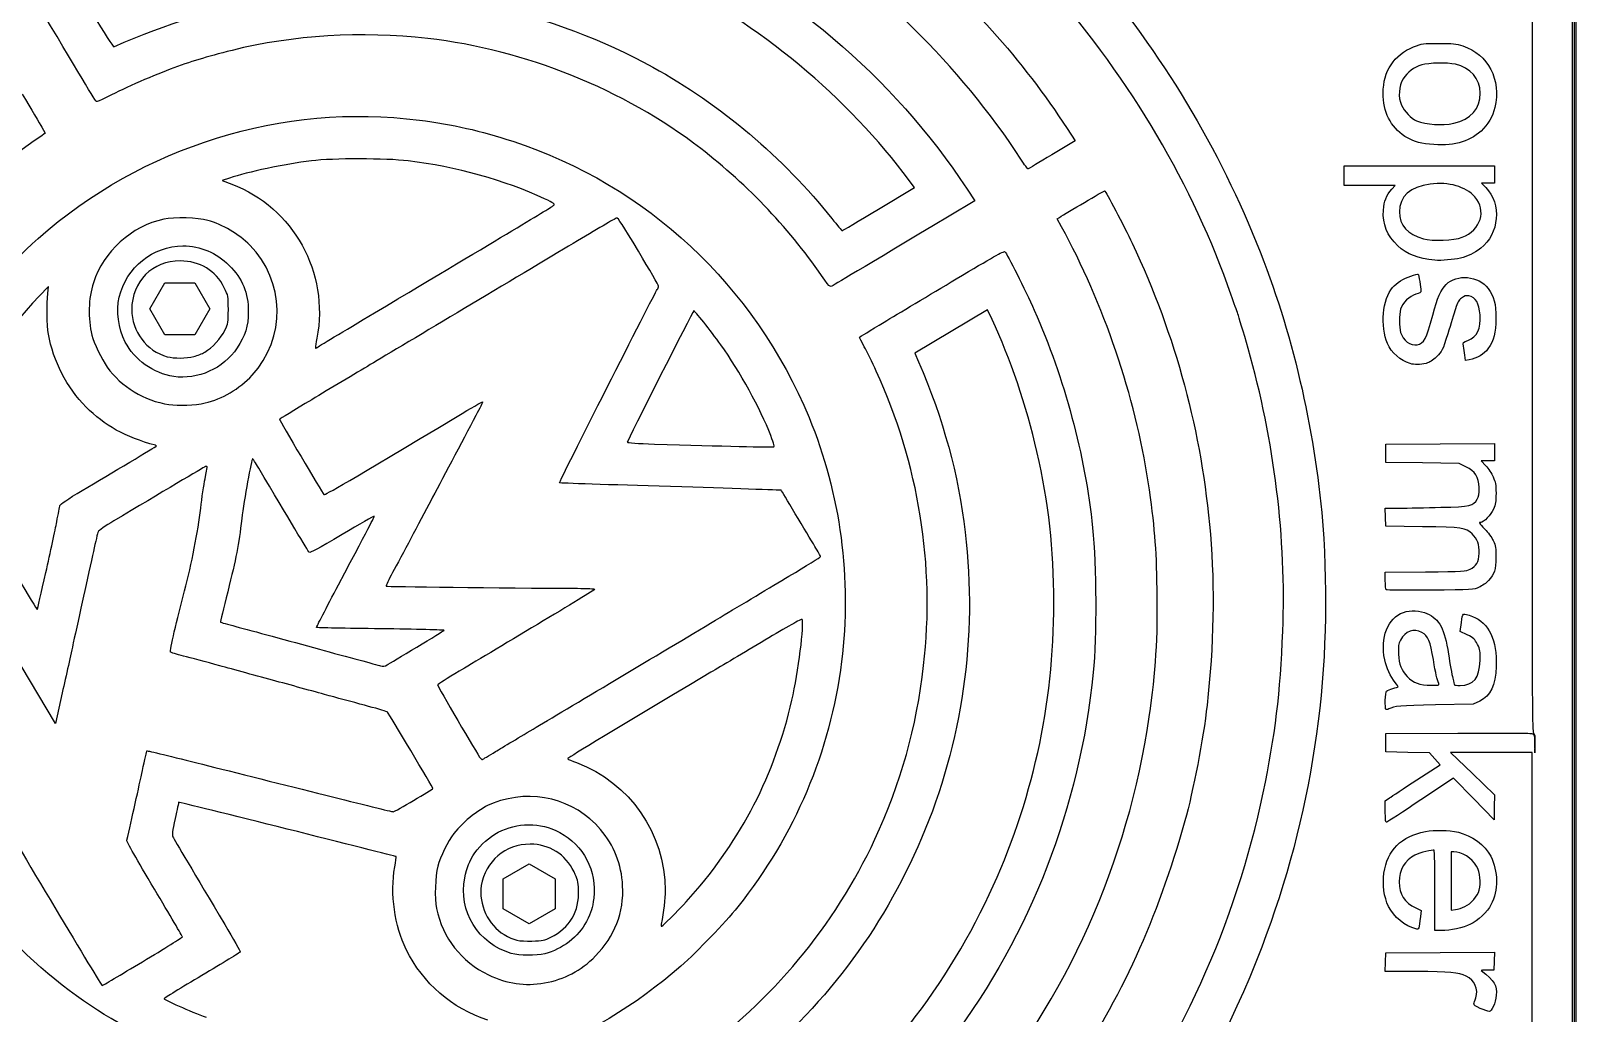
# Model space of a CAD drawing. Extents: x 32 to 98, y 157.5 to 226.5.
# Drawn here: x 56.08 to 98.01, y 182.35 to 209 of the extents above; entities that cross this region are included whole.
import ezdxf

# ---------------------------------------------------------------- set-up
doc = ezdxf.new("R2010")
doc.units = 0
doc.layers.add('Layer_1', color=7, linetype='CONTINUOUS')

msp = doc.modelspace()

# ---------------------------------------------------------------- linework, layer by layer
at = {"layer": 'Layer_1', "color": 7}
for p, q in [((97.90625, 225.037109), (97.90625, 158.98242)), ((98.011719, 158.98242), (98.011719, 225.037109))]:
    msp.add_line(p, q, dxfattribs=at)
at = {"layer": 'Layer_1', "color": 3}
for p, q in [((96.827452, 201.179093), (96.834452, 212.383973)), ((56.376224, 206.388552), (56.470324, 206.223972)), ((84.198275, 206.355212), (84.417474, 206.019042)), ((94.690833, 206.494093), (94.690896, 206.494182)), ((56.470324, 206.223972), (56.345874, 206.139572)), ((84.417474, 206.019042), (83.788395, 205.641412)), ((94.035565, 205.926242), (94.035594, 205.926242)), ((82.944864, 205.520022), (82.944814, 205.520032)), ((80.058995, 204.754102), (79.753066, 205.155462)), ((91.720776, 205.073322), (91.720784, 205.337042)), ((91.720784, 204.809592), (91.720776, 205.073322)), ((91.720784, 205.337042), (93.757266, 205.337042)), ((93.757266, 205.337042), (95.793756, 205.337062)), ((95.793756, 205.337062), (95.793756, 205.102622)), ((95.793756, 205.102622), (95.793756, 204.868202)), ((61.470963, 205.006942), (61.270314, 204.938842)), ((61.270314, 204.938842), (61.529563, 204.842242)), ((79.078825, 204.166492), (80.058995, 204.754102)), ((81.483435, 204.710282), (81.694025, 204.391152)), ((92.412415, 204.809592), (91.720784, 204.809592)), ((93.104044, 204.809592), (92.412415, 204.809592)), ((93.013244, 204.706222), (93.104044, 204.809592)), ((95.617945, 204.868192), (95.442135, 204.868192)), ((95.442135, 204.868192), (95.562335, 204.748022)), ((95.793756, 204.868202), (95.617945, 204.868192)), ((81.694025, 204.391152), (81.000814, 203.976092)), ((79.078804, 204.166442), (79.078825, 204.166492)), ((83.928423, 203.900399), (83.993323, 203.941999)), ((84.045936, 203.687969), (83.928423, 203.900399)), ((94.921644, 203.400462), (94.921644, 203.400502)), ((94.182155, 202.779362), (94.182115, 202.779272)), ((59.310064, 201.460522), (59.717334, 202.165942)), ((59.717334, 202.165942), (60.531883, 202.165942)), ((60.531883, 202.165942), (60.939153, 201.460522)), ((77.623273, 202.236162), (77.623284, 202.236122)), ((56.558624, 202.069691), (56.305094, 201.805971)), ((56.536524, 201.879221), (56.558624, 202.069691)), ((59.717334, 200.755102), (59.310064, 201.460522)), ((60.939153, 201.460522), (60.531883, 200.755102)), ((65.407932, 201.352292), (65.407603, 201.352542)), ((82.036444, 201.436558), (81.050564, 200.847178)), ((82.163684, 201.166728), (82.036444, 201.436558)), ((60.531883, 200.755102), (59.717334, 200.755102)), ((81.050564, 200.847178), (80.064684, 200.257798)), ((60.500754, 200.166012), (60.500694, 200.166642)), ((80.064684, 200.257798), (80.167043, 200.020589)), ((95.006644, 200.056952), (94.988254, 200.198963)), ((95.114285, 200.077052), (95.006644, 200.056952)), ((59.955983, 199.623801), (59.955983, 199.623801)), ((93.507863, 199.972574), (93.508166, 199.972713)), ((60.807224, 198.905372), (60.807195, 198.905401)), ((76.157135, 198.021249), (76.157055, 198.021251)), ((92.849892, 197.791511), (94.322314, 197.798511)), ((92.849892, 197.542433), (92.849892, 197.791511)), ((92.849892, 197.293362), (92.849892, 197.542433)), ((94.322314, 197.798511), (95.794734, 197.805511)), ((95.794734, 197.805511), (95.794734, 197.57081)), ((95.794734, 197.57081), (95.794734, 197.336122)), ((93.846154, 197.278752), (92.849892, 197.293362)), ((94.842424, 197.264152), (93.846154, 197.278752)), ((95.018243, 197.176252), (94.842424, 197.264152)), ((95.615174, 197.33609), (95.435604, 197.336061)), ((95.435604, 197.336061), (95.559162, 197.20197)), ((95.794734, 197.336122), (95.615174, 197.33609)), ((92.832853, 196.04802), (93.222293, 196.05102)), ((92.840853, 195.80626), (92.832853, 196.04802)), ((92.848853, 195.56452), (92.840853, 195.80626)), ((93.845112, 195.54882), (92.848853, 195.56452)), ((56.484264, 194.30484), (56.484414, 194.30495)), ((92.834243, 194.31376), (93.925744, 194.32386)), ((92.834243, 194.08693), (92.834243, 194.31376)), ((92.856183, 193.83766), (92.855253, 193.83906)), ((94.868277, 192.70665), (94.900077, 192.94882)), ((95.060017, 192.61185), (94.868277, 192.70665)), ((66.550365, 192.28191), (66.550365, 192.28179)), ((56.744323, 190.2129), (55.811143, 191.77526)), ((94.284665, 191.29368), (94.284744, 191.29366)), ((56.930533, 191.04269), (56.744323, 190.2129)), ((95.398327, 190.81746), (95.222527, 190.72956)), ((92.852857, 190.58889), (92.852713, 190.58898)), ((95.222527, 190.72956), (94.196957, 190.71176)), ((92.849572, 189.93838), (94.798151, 189.94638)), ((92.849572, 189.6893), (92.849572, 189.93838)), ((92.849572, 189.44023), (92.849572, 189.6893)), ((96.884562, 189.66656), (96.890562, 189.41072)), ((96.890562, 189.41072), (96.900752, 189.65924)), ((68.689424, 189.44629), (68.689413, 189.4463)), ((93.441683, 189.42563), (92.849572, 189.44023)), ((94.033791, 189.41103), (93.441683, 189.42563)), ((94.177603, 189.2496), (94.033791, 189.41103)), ((94.321412, 189.08818), (94.177603, 189.2496)), ((95.713045, 189.42558), (94.606904, 189.42558)), ((94.606904, 189.42558), (95.200264, 188.85148)), ((96.819193, 189.42558), (95.713045, 189.42558)), ((96.819193, 175.69336), (96.819193, 189.42558)), ((93.690322, 188.67819), (94.321412, 189.08818)), ((94.686372, 188.72654), (93.800372, 188.13591)), ((95.238901, 188.16042), (94.686372, 188.72654)), ((95.200264, 188.85148), (95.793623, 188.27738)), ((95.793623, 188.27738), (95.792523, 187.93585)), ((92.834922, 188.10675), (92.947074, 188.18745)), ((92.834922, 187.81076), (92.834922, 188.10675)), ((95.791423, 187.59431), (95.238901, 188.16042)), ((95.792523, 187.93585), (95.791423, 187.59431)), ((94.689658, 186.72975), (94.621658, 186.72975)), ((94.621658, 186.72975), (94.621658, 185.93483)), ((68.894645, 185.9967), (69.600064, 186.40398)), ((69.600064, 186.40398), (70.305485, 185.9967)), ((68.894645, 185.18215), (68.894645, 185.9967)), ((70.305485, 185.9967), (70.305485, 185.18215)), ((94.621658, 185.93483), (94.621658, 185.13991)), ((73.990263, 185.51381), (73.990274, 185.51376)), ((94.18175, 184.59067), (94.182115, 185.67311)), ((69.600064, 184.77487), (68.894645, 185.18215)), ((70.305485, 185.18215), (69.600064, 184.77487)), ((93.659274, 185.20388), (93.806443, 185.13498)), ((93.806443, 185.13498), (93.787633, 184.97271)), ((94.621658, 185.13991), (94.740469, 185.15891)), ((94.990138, 185.23941), (94.990105, 185.23941)), ((94.358801, 184.59067), (94.18175, 184.59067)), ((70.190693, 184.40892), (70.190714, 184.4089)), ((59.108063, 183.74499), (59.108525, 183.74499)), ((69.114294, 183.97165), (69.114294, 183.97162)), ((92.831915, 183.47718), (92.839915, 183.73358)), ((92.839915, 183.73358), (92.847915, 183.98998)), ((92.847915, 183.98998), (94.321536, 183.99698)), ((94.321536, 183.99698), (95.795146, 184.00398)), ((95.787146, 183.76196), (95.779146, 183.51993)), ((95.795146, 184.00398), (95.787146, 183.76196)), ((93.675494, 183.47692), (92.831915, 183.47718)), ((95.779146, 183.51993), (95.597375, 183.51993)), ((70.018285, 183.16959), (70.018304, 183.1696)), ((95.412876, 182.4782), (95.412795, 182.47934))]:
    msp.add_line(p, q, dxfattribs=at)
for points in [[(97.915555, 225.273352), (97.957755, 225.109602), (97.961955, 222.235032), (97.961955, 193.51333)], [(76.716054, 208.253952), (74.402415, 210.123652), (71.634794, 211.403872), (68.604154, 212.006282)], [(82.944814, 205.520032), (81.277724, 208.079212), (78.991293, 210.314262), (76.395834, 211.921832)], [(73.192965, 211.743892), (76.550673, 210.237442), (79.471216, 207.759662), (81.483435, 204.710282)], [(79.736304, 211.360952), (81.460774, 209.919692), (83.000424, 208.192422), (84.198275, 206.355212)], [(57.849074, 207.084232), (57.827074, 207.108332), (57.167494, 208.207742), (56.023294, 210.128102)], [(88.653273, 201.834607), (87.626494, 204.790468), (85.927364, 207.676318), (83.753415, 210.156608)], [(84.985783, 210.478928), (86.921485, 208.183188), (88.465676, 205.559448), (89.537384, 202.745318)], [(58.328214, 208.571292), (59.864233, 209.232762), (60.976325, 209.574382), (62.389485, 209.818872)], [(57.760504, 209.459912), (58.057544, 208.959262), (58.310334, 208.563582), (58.328214, 208.571292)], [(68.616145, 209.654972), (70.071625, 209.338232), (71.621885, 208.753422), (72.955033, 208.018202)], [(66.848545, 208.794492), (65.046304, 208.999452), (63.186783, 208.886592), (61.539744, 208.472412)], [(61.539744, 208.472412), (60.820035, 208.291412), (60.420464, 208.169592), (59.857394, 207.959542)], [(74.256783, 205.808752), (72.165654, 207.417282), (69.495363, 208.493482), (66.848545, 208.794492)], [(92.775955, 207.313832), (92.777055, 207.911192), (93.066865, 208.350172), (93.602305, 208.564602)], [(93.602305, 208.564602), (93.839215, 208.659402), (93.855826, 208.661902), (94.284654, 208.662402)], [(94.284654, 208.662402), (94.672123, 208.662746), (94.750004, 208.654402), (94.942155, 208.591502)], [(94.942155, 208.591502), (95.627245, 208.367142), (95.984965, 207.676352), (95.807025, 206.921362)], [(72.955033, 208.018202), (74.798005, 207.001812), (76.496354, 205.566182), (77.816784, 203.908492)], [(79.753066, 205.155462), (78.923073, 206.244332), (77.857233, 207.331762), (76.716054, 208.253952)], [(93.821755, 208.077282), (93.610126, 208.015782), (93.432384, 207.881662), (93.318674, 207.697733)], [(94.742505, 208.094282), (94.502623, 208.144782), (94.023466, 208.135982), (93.821755, 208.077282)], [(95.411504, 207.312882), (95.408504, 207.698442), (95.141134, 208.010352), (94.742505, 208.094282)], [(59.857394, 207.959542), (59.309124, 207.754992), (58.493964, 207.394082), (58.101944, 207.182332)], [(93.318674, 207.697733), (93.197275, 207.501453), (93.178834, 207.205123), (93.274074, 206.983613)], [(55.841554, 207.288522), (56.083844, 206.884062), (56.324434, 206.479062), (56.376224, 206.388552)], [(58.101944, 207.182332), (57.974654, 207.113632), (57.862184, 207.069922), (57.849074, 207.084232)], [(93.366325, 206.139732), (92.973403, 206.404182), (92.775193, 206.798332), (92.775955, 207.313832)], [(94.690896, 206.494182), (95.148405, 206.591182), (95.415134, 206.894152), (95.411504, 207.312882)], [(56.280034, 203.371629), (59.105583, 205.873689), (62.911355, 207.054019), (66.623623, 206.579639)], [(93.274074, 206.983613), (93.342774, 206.823733), (93.541634, 206.616713), (93.676822, 206.564193)], [(95.807025, 206.921362), (95.748425, 206.672642), (95.621694, 206.457332), (95.431943, 206.284102)], [(66.623623, 206.579639), (67.529384, 206.463899), (68.284135, 206.293109), (69.157744, 206.006199)], [(93.676822, 206.564193), (93.962191, 206.453302), (94.366353, 206.425402), (94.690833, 206.494093)], [(56.345874, 206.139572), (55.401164, 205.498672), (54.710524, 204.922822), (53.920084, 204.116942)], [(69.157744, 206.006199), (72.793574, 204.812139), (75.712185, 202.090139), (77.196056, 198.509358)], [(94.035594, 205.926242), (93.729963, 205.959142), (93.548684, 206.017042), (93.366325, 206.139732)], [(95.431943, 206.284102), (95.091795, 205.973472), (94.649375, 205.860072), (94.035565, 205.926242)], [(63.693434, 205.474892), (62.950265, 205.382092), (61.964575, 205.174582), (61.470963, 205.006942)], [(66.315963, 205.473892), (65.716854, 205.546392), (64.269895, 205.547092), (63.693434, 205.474892)], [(70.020783, 204.445612), (68.950385, 204.944912), (67.608095, 205.317472), (66.315963, 205.473892)], [(77.623284, 202.236122), (76.717403, 203.573052), (75.542934, 204.819432), (74.256783, 205.808752)], [(83.139994, 205.256962), (83.129094, 205.252962), (83.041594, 205.371592), (82.944864, 205.520022)], [(83.788395, 205.641412), (83.442405, 205.433722), (83.150615, 205.260722), (83.139994, 205.256962)], [(61.529563, 204.842242), (63.197713, 204.220872), (64.181985, 202.441232), (63.840963, 200.663012)], [(83.993323, 203.941999), (84.182185, 204.063249), (85.198564, 204.662229), (85.215455, 204.662218)], [(85.215455, 204.662218), (85.240855, 204.662199), (85.748545, 203.698488), (85.964064, 203.241038)], [(92.783374, 204.136572), (92.800174, 204.380882), (92.861774, 204.533722), (93.013244, 204.706222)], [(94.053266, 204.844252), (93.511793, 204.774352), (93.215156, 204.507982), (93.215156, 204.091682)], [(95.261313, 204.500592), (95.019384, 204.775452), (94.551254, 204.908242), (94.053266, 204.844252)], [(95.562335, 204.748022), (95.996125, 204.314232), (95.925516, 203.487102), (95.422125, 203.105682)], [(65.407603, 201.352542), (68.895084, 203.432132), (70.230005, 204.233252), (70.269843, 204.270492)], [(70.269843, 204.270492), (70.305643, 204.303892), (70.268743, 204.330092), (70.020783, 204.445612)], [(94.921644, 203.400502), (95.426525, 203.596032), (95.590384, 204.126752), (95.261313, 204.500592)], [(59.683145, 203.890162), (58.819653, 203.711582), (58.043234, 203.010562), (57.775104, 202.167402)], [(60.880434, 203.860062), (60.618164, 203.932562), (59.967164, 203.948862), (59.683145, 203.890162)], [(62.024125, 203.185172), (61.723974, 203.486962), (61.277873, 203.750202), (60.880434, 203.860062)], [(71.971796, 203.922201), (71.943596, 203.915201), (71.414327, 203.605861), (70.795747, 203.235641)], [(72.568617, 203.022281), (72.135306, 203.747901), (72.012627, 203.932881), (71.971796, 203.922201)], [(81.000814, 203.976092), (78.602025, 202.539742), (77.837985, 202.085082), (77.796115, 202.069012)], [(77.816784, 203.908492), (77.961215, 203.727182), (78.083704, 203.578832), (78.089003, 203.578832)], [(78.089003, 203.578832), (78.094003, 203.578792), (78.539716, 203.843252), (79.078804, 204.166442)], [(93.172214, 203.170272), (92.879473, 203.447142), (92.756985, 203.751532), (92.783374, 204.136572)], [(93.215156, 204.091682), (93.215156, 203.728702), (93.437054, 203.479242), (93.867134, 203.358762)], [(86.399156, 196.7652), (86.061124, 199.045557), (85.179844, 201.638158), (84.045936, 203.687969)], [(93.867134, 203.358762), (94.105113, 203.292062), (94.702826, 203.315762), (94.921644, 203.400462)], [(52.441964, 197.42535), (53.149904, 199.718898), (54.477084, 201.775099), (56.280034, 203.371629)], [(58.475763, 201.776772), (58.665364, 202.582702), (59.394923, 203.169912), (60.204514, 203.168232)], [(60.204514, 203.168232), (60.681753, 203.167232), (61.114334, 202.985692), (61.453114, 202.644232)], [(62.084625, 199.660752), (63.008595, 200.652072), (62.981644, 202.222442), (62.024125, 203.185172)], [(70.795747, 203.235641), (70.177175, 202.865421), (68.846956, 202.070301), (67.839706, 201.468721)], [(73.114055, 202.073931), (73.114087, 202.093131), (72.868617, 202.519941), (72.568617, 203.022281)], [(81.186695, 202.269687), (82.152905, 202.848878), (82.484764, 203.034388), (82.511006, 203.009978)], [(82.511006, 203.009978), (82.571306, 202.953978), (83.061484, 201.976008), (83.307904, 201.420208)], [(85.964064, 203.241038), (87.155335, 200.712579), (87.852104, 198.120648), (88.087004, 195.34394)], [(94.182115, 202.779272), (93.723574, 202.820172), (93.416795, 202.938942), (93.172214, 203.170272)], [(95.422125, 203.105682), (95.229005, 202.959352), (95.078304, 202.885472), (94.870765, 202.835362)], [(60.133734, 202.760692), (59.376854, 202.762692), (58.817263, 202.201962), (58.815784, 201.439792)], [(61.327092, 202.031992), (61.096624, 202.498352), (60.669433, 202.759212), (60.133734, 202.760692)], [(61.453114, 202.644232), (61.823685, 202.270752), (61.979265, 201.895892), (61.979265, 201.376542)], [(89.537384, 202.745318), (90.427794, 200.407248), (91.010846, 197.708627), (91.161785, 195.22682)], [(94.870765, 202.835362), (94.685964, 202.790762), (94.355526, 202.763862), (94.182155, 202.779362)], [(57.775104, 202.167402), (57.639034, 201.739512), (57.623204, 201.204652), (57.733104, 200.746182)], [(77.796115, 202.069012), (77.761515, 202.055712), (77.715215, 202.100512), (77.623273, 202.236162)], [(79.230783, 201.098288), (79.597435, 201.317477), (80.477585, 201.844617), (81.186695, 202.269687)], [(93.031955, 202.042742), (93.132685, 202.159442), (93.337734, 202.286552), (93.526724, 202.349442)], [(93.526724, 202.349442), (93.631395, 202.384242), (93.722005, 202.407842), (93.728114, 202.401742)], [(93.728114, 202.401742), (93.742824, 202.387542), (93.800714, 202.028422), (93.801014, 201.951352)], [(94.120703, 201.287772), (94.252624, 201.782952), (94.330253, 201.959342), (94.487225, 202.120532)], [(94.487225, 202.120532), (94.772454, 202.413452), (95.373513, 202.357782), (95.621644, 202.015462)], [(56.305094, 201.805971), (54.347464, 199.76964), (53.176214, 197.063371), (52.997104, 194.16262)], [(56.556524, 200.768811), (56.513824, 201.013691), (56.503324, 201.593331), (56.536524, 201.879221)], [(58.639144, 200.559302), (58.447914, 200.936572), (58.386234, 201.396232), (58.475763, 201.776772)], [(61.437244, 201.441312), (61.437244, 201.807432), (61.436979, 201.810132), (61.327092, 202.031992)], [(70.422574, 196.73727), (70.407864, 196.75197), (72.988024, 201.853371), (73.074755, 201.981131)], [(73.074755, 201.981131), (73.096345, 202.012931), (73.113955, 202.054631), (73.114055, 202.073931)], [(88.833343, 201.321808), (88.807043, 201.394308), (88.726044, 201.625088), (88.653273, 201.834607)], [(92.893234, 200.515792), (92.692715, 200.983592), (92.760345, 201.728092), (93.031955, 202.042742)], [(93.662763, 201.854452), (93.492303, 201.808852), (93.302742, 201.622672), (93.251014, 201.450012)], [(93.801014, 201.951352), (93.801278, 201.904652), (93.770714, 201.883352), (93.662763, 201.854452)], [(94.900492, 201.750092), (94.818892, 201.687892), (94.787293, 201.631713), (94.738014, 201.461072)], [(95.099874, 201.808992), (95.021474, 201.823692), (94.981413, 201.811992), (94.900492, 201.750092)], [(95.404233, 201.296933), (95.383143, 201.611013), (95.286213, 201.774032), (95.099874, 201.808992)], [(95.621644, 202.015462), (95.789165, 201.784352), (95.835504, 201.608222), (95.834724, 201.205392)], [(58.815784, 201.439792), (58.814684, 200.846402), (59.216003, 200.315022), (59.781693, 200.161012)], [(61.345344, 200.879662), (61.433044, 201.064862), (61.437144, 201.089902), (61.437244, 201.441312)], [(61.979265, 201.376542), (61.979265, 201.001742), (61.891865, 200.717062), (61.679005, 200.398442)], [(63.832963, 200.406222), (63.853153, 200.421922), (64.561842, 200.847772), (65.407932, 201.352292)], [(67.839706, 201.468721), (66.832448, 200.867131), (65.685275, 200.181491), (65.290437, 199.94507)], [(74.066096, 201.404542), (74.025596, 201.359642), (72.264254, 197.877432), (72.264254, 197.842091)], [(74.801844, 200.485532), (74.530625, 200.865342), (74.083534, 201.423812), (74.066096, 201.404542)], [(83.307904, 201.420208), (84.131264, 199.562947), (84.686153, 197.494897), (84.891054, 195.51983)], [(89.112265, 200.382498), (88.985114, 200.826598), (88.859595, 201.249277), (88.833343, 201.321808)], [(93.251014, 201.450012), (93.205614, 201.298632), (93.204814, 200.968512), (93.248914, 200.819762)], [(93.700584, 200.485982), (93.886425, 200.520782), (93.947364, 200.637162), (94.120703, 201.287772)], [(94.738014, 201.461072), (94.704314, 201.344622), (94.610385, 201.038352), (94.529195, 200.780492)], [(95.072884, 200.602172), (95.328485, 200.699772), (95.430093, 200.912812), (95.404233, 201.296933)], [(60.794995, 200.282232), (60.999944, 200.402332), (61.245435, 200.668822), (61.345344, 200.879662)], [(78.564163, 200.685618), (78.564184, 200.693618), (78.864145, 200.879087), (79.230783, 201.098288)], [(83.380265, 197.585679), (83.096343, 198.825948), (82.655275, 200.124249), (82.163684, 201.166728)], [(95.834724, 201.205392), (95.83393, 200.796132), (95.788024, 200.618132), (95.620673, 200.374832)], [(96.865452, 189.94091), (96.824652, 189.97061), (96.820852, 191.09678), (96.827452, 201.179093)], [(57.579134, 198.794122), (57.052614, 199.3289), (56.683564, 200.04155), (56.556524, 200.768811)], [(57.733104, 200.746182), (57.781804, 200.542712), (58.001284, 200.086452), (58.151414, 199.876393)], [(59.955983, 199.623801), (59.407684, 199.707901), (58.881044, 200.082002), (58.639144, 200.559302)], [(63.840963, 200.663012), (63.786663, 200.379692), (63.786363, 200.369862), (63.832963, 200.406222)], [(76.157055, 198.021251), (75.873515, 198.754581), (75.322835, 199.755923), (74.801844, 200.485532)], [(78.694375, 200.432567), (78.622775, 200.563977), (78.564163, 200.677848), (78.564163, 200.685618)], [(93.508166, 199.972713), (93.253234, 200.050613), (92.994644, 200.278422), (92.893234, 200.515792)], [(93.248914, 200.819762), (93.313314, 200.604782), (93.519935, 200.452072), (93.700584, 200.485982)], [(94.529195, 200.780492), (94.385693, 200.324732), (94.377303, 200.307482), (94.228773, 200.162723)], [(94.954954, 200.446223), (94.940564, 200.548332), (94.944054, 200.552982), (95.072884, 200.602172)], [(94.988254, 200.198963), (94.978064, 200.277163), (94.963144, 200.388352), (94.954954, 200.446223)], [(59.781693, 200.161012), (59.967243, 200.110512), (60.295014, 200.113112), (60.500754, 200.166012)], [(61.679005, 200.398442), (61.305183, 199.838902), (60.605294, 199.524241), (59.955983, 199.623801)], [(60.500694, 200.166642), (60.596794, 200.191642), (60.729175, 200.243742), (60.794995, 200.282232)], [(79.019545, 199.768747), (78.912304, 200.002427), (78.765974, 200.301148), (78.694375, 200.432567)], [(80.167043, 200.020589), (80.840794, 198.459429), (81.251904, 196.9605), (81.434823, 195.39822)], [(90.052453, 192.71003), (90.152053, 195.21232), (89.822385, 197.902308), (89.112265, 200.382498)], [(94.228773, 200.162723), (94.118895, 200.055612), (94.037824, 200.004183), (93.940113, 199.979574)], [(95.620673, 200.374832), (95.524573, 200.235142), (95.321784, 200.115892), (95.114285, 200.077052)], [(58.151414, 199.876393), (58.529905, 199.346822), (59.158973, 198.965803), (59.825615, 198.862372)], [(60.807195, 198.905401), (61.270904, 199.010552), (61.733605, 199.284163), (62.084625, 199.660752)], [(65.290437, 199.94507), (64.895597, 199.708641), (64.180256, 199.28114), (63.700807, 198.99507)], [(80.305965, 191.78372), (80.619155, 194.48842), (80.173663, 197.253647), (79.019545, 199.768747)], [(93.940113, 199.979574), (93.788983, 199.941474), (93.618983, 199.938874), (93.507863, 199.972574)], [(59.456103, 197.757251), (58.645933, 197.97771), (58.069334, 198.296231), (57.579134, 198.794122)], [(59.825615, 198.862372), (60.068174, 198.824672), (60.543535, 198.845462), (60.807224, 198.905372)], [(63.700807, 198.99507), (63.221345, 198.708982), (62.829077, 198.468661), (62.829077, 198.461012)], [(67.649026, 198.54163), (68.019577, 198.763272), (68.327656, 198.93973), (68.333667, 198.933721)], [(68.333667, 198.933721), (68.339667, 198.927721), (68.258967, 198.760591), (68.154295, 198.562331)], [(62.829077, 198.461012), (62.829066, 198.430012), (63.976077, 196.48325), (64.032396, 196.4186)], [(64.032396, 196.4186), (64.051496, 196.3966), (64.672347, 196.76105), (67.649026, 198.54163)], [(68.154295, 198.562331), (67.798386, 197.888051), (67.173847, 196.70883), (66.931336, 196.25321)], [(77.196056, 198.509358), (78.049525, 196.44983), (78.362175, 194.10487), (78.079005, 191.88712)], [(76.224135, 197.712991), (76.265535, 197.721991), (76.256235, 197.764891), (76.157135, 198.021249)], [(57.474304, 196.53071), (58.238714, 196.98275), (59.470623, 197.720372), (59.485503, 197.734951)], [(59.485503, 197.734951), (59.491503, 197.740951), (59.478503, 197.751251), (59.456103, 197.757251)], [(72.264254, 197.842091), (72.264283, 197.824391), (72.551195, 197.804491), (73.004135, 197.790991)], [(73.004135, 197.790991), (74.869506, 197.735191), (76.180135, 197.703391), (76.224135, 197.712991)], [(83.838394, 193.47827), (83.838129, 194.97592), (83.705605, 196.16454), (83.380265, 197.585679)], [(60.814904, 197.177869), (60.770904, 197.160959), (59.600932, 196.46711), (58.330683, 195.70456)], [(60.805904, 196.84985), (60.878404, 197.19956), (60.878504, 197.202068), (60.814904, 197.177869)], [(62.096465, 197.395252), (62.064765, 197.397352), (61.860054, 196.2679), (61.801774, 195.76978)], [(62.262493, 197.138853), (62.179193, 197.279412), (62.104534, 197.394792), (62.096465, 197.395252)], [(63.631164, 194.85553), (63.603864, 194.88463), (63.081254, 195.75654), (62.262493, 197.138853)], [(95.378573, 196.6098), (95.366883, 196.90415), (95.275664, 197.047543), (95.018243, 197.176252)], [(95.559162, 197.20197), (95.627062, 197.12827), (95.717804, 196.99308), (95.760682, 196.90161)], [(60.687175, 196.04813), (60.719575, 196.33016), (60.772975, 196.69094), (60.805904, 196.84985)], [(73.435445, 196.63505), (71.784064, 196.68565), (70.428265, 196.73165), (70.422574, 196.73727)], [(86.642204, 193.84958), (86.622594, 195.01989), (86.577204, 195.564), (86.399156, 196.7652)], [(95.760682, 196.90161), (95.827982, 196.75787), (95.838582, 196.69756), (95.838282, 196.45694)], [(56.867624, 196.12132), (56.876624, 196.16072), (57.075344, 196.29478), (57.474304, 196.53071)], [(66.931336, 196.25321), (66.798417, 196.00339), (66.553577, 195.5419), (66.387326, 195.22762)], [(76.442025, 196.53735), (76.439925, 196.54035), (75.086834, 196.58445), (73.435445, 196.63505)], [(76.820945, 195.90155), (76.614785, 196.24806), (76.444284, 196.53416), (76.442025, 196.53735)], [(94.344283, 196.07392), (95.154744, 196.09582), (95.214463, 196.10902), (95.328673, 196.29125)], [(95.328673, 196.29125), (95.376873, 196.36825), (95.385873, 196.42526), (95.378573, 196.6098)], [(95.838282, 196.45694), (95.838018, 196.22717), (95.825792, 196.15149), (95.768182, 196.02345)], [(56.780824, 195.68178), (56.821124, 195.89129), (56.860224, 196.08909), (56.867624, 196.12132)], [(60.247255, 193.80646), (60.442515, 194.53727), (60.614174, 195.41198), (60.687175, 196.04813)], [(64.427394, 193.97401), (65.389575, 195.78989), (65.407233, 195.82387), (65.394964, 195.83613)], [(65.394964, 195.83613), (65.388964, 195.84213), (64.996515, 195.6166), (64.523723, 195.33406)], [(77.352543, 195.01545), (77.266343, 195.15629), (77.027114, 195.55504), (76.820945, 195.90155)], [(93.222293, 196.05102), (93.436484, 196.05302), (93.941373, 196.06292), (94.344283, 196.07392)], [(95.768182, 196.02345), (95.699982, 195.87163), (95.501291, 195.66576), (95.423091, 195.66576)], [(56.484414, 194.30495), (56.607124, 194.85268), (56.740514, 195.47226), (56.780824, 195.68178)], [(57.900363, 195.4089), (57.889263, 195.3818), (57.833363, 195.14194), (57.776043, 194.87602)], [(58.330683, 195.70456), (58.105063, 195.56912), (57.911413, 195.43607), (57.900363, 195.4089)], [(61.801774, 195.76978), (61.715374, 195.03107), (61.654624, 194.71435), (61.420235, 193.78076)], [(84.891054, 195.51983), (84.996853, 194.50013), (85.006185, 192.54654), (84.909864, 191.59326)], [(95.187955, 195.35102), (95.009634, 195.52031), (94.932944, 195.5316), (93.845112, 195.54882)], [(95.423091, 195.66576), (95.361391, 195.66578), (95.375491, 195.64266), (95.535092, 195.48298)], [(95.535092, 195.48298), (95.617992, 195.40018), (95.720152, 195.25899), (95.762181, 195.16938)], [(64.523723, 195.33406), (63.865744, 194.94084), (63.656395, 194.8286), (63.631164, 194.85553)], [(66.387326, 195.22762), (66.221077, 194.91334), (66.000217, 194.49798), (65.896526, 194.30458)], [(77.508933, 194.73707), (77.509195, 194.74937), (77.438733, 194.87461), (77.352543, 195.01545)], [(81.434823, 195.39822), (81.767833, 192.55405), (81.357523, 189.68325), (80.248255, 187.09528)], [(88.087004, 195.34394), (88.209654, 193.89407), (88.179404, 192.32691), (87.997504, 190.70568)], [(91.161785, 195.22682), (91.395394, 191.38581), (90.836734, 187.70347), (89.479125, 184.13571)], [(95.378624, 194.82886), (95.390714, 195.06818), (95.340224, 195.20647), (95.187955, 195.35102)], [(95.762181, 195.16938), (95.829281, 195.0263), (95.838381, 194.97075), (95.836381, 194.71342)], [(57.776043, 194.87602), (57.718643, 194.61009), (57.598153, 194.06286), (57.508113, 193.65994)], [(76.651845, 194.20381), (77.123033, 194.48484), (77.508724, 194.72482), (77.508933, 194.73707)], [(95.132564, 194.39246), (95.311505, 194.48346), (95.366104, 194.58023), (95.378624, 194.82886)], [(95.836381, 194.71342), (95.834281, 194.38205), (95.796881, 194.26809), (95.632572, 194.08626)], [(55.706264, 194.18859), (56.001134, 193.69446), (56.246614, 193.2944), (56.251774, 193.29956)], [(56.251774, 193.29956), (56.256774, 193.30456), (56.361564, 193.75711), (56.484264, 194.30484)], [(65.896526, 194.30458), (65.792826, 194.11118), (65.712437, 193.94511), (65.717885, 193.93554)], [(74.784214, 193.08853), (75.340223, 193.42089), (76.180654, 193.92278), (76.651845, 194.20381)], [(93.925744, 194.32386), (94.948083, 194.33286), (95.024543, 194.33756), (95.132564, 194.39246)], [(59.865384, 192.14555), (59.842574, 192.16985), (60.043885, 193.04529), (60.247255, 193.80646)], [(61.420235, 193.78076), (61.307435, 193.33147), (61.218953, 192.96089), (61.223604, 192.95726)], [(63.828853, 192.81151), (63.822853, 192.81751), (64.091934, 193.3409), (64.427394, 193.97401)], [(65.717885, 193.93554), (65.725885, 193.92144), (68.836195, 193.88614), (70.909076, 193.87674)], [(71.385226, 193.85184), (71.385286, 193.83934), (70.683095, 193.40968), (69.824906, 192.89703)], [(70.909076, 193.87674), (71.170966, 193.87574), (71.385226, 193.86434), (71.385226, 193.85184)], [(86.429315, 190.39185), (86.608875, 191.62084), (86.664445, 192.52345), (86.642204, 193.84958)], [(92.855253, 193.83906), (92.843663, 193.85066), (92.834243, 193.96217), (92.834243, 194.08693)], [(94.050232, 193.82546), (93.405082, 193.82046), (92.867761, 193.82626), (92.856183, 193.83766)], [(95.376842, 193.90376), (95.224683, 193.83506), (95.212303, 193.83426), (94.050232, 193.82546)], [(95.632572, 194.08626), (95.576372, 194.02416), (95.461302, 193.94196), (95.376842, 193.90376)], [(57.508113, 193.65994), (57.418013, 193.25703), (57.293173, 192.69003), (57.230573, 192.39992)], [(82.085513, 185.56516), (83.258504, 188.0801), (83.838793, 190.69974), (83.838394, 193.47827)], [(97.961955, 193.51333), (97.961955, 164.79161), (97.957955, 161.91706), (97.915555, 161.75331)], [(61.223604, 192.95726), (61.228604, 192.95326), (61.416673, 192.90176), (61.642294, 192.84183)], [(69.824906, 192.89703), (68.966727, 192.3844), (68.009116, 191.81228), (67.696886, 191.62565)], [(69.788236, 190.10453), (70.738344, 190.67134), (73.441954, 192.28614), (74.784214, 193.08853)], [(77.008395, 193.03442), (76.997595, 193.05202), (76.574444, 192.81625), (75.996885, 192.47101)], [(76.732344, 190.84547), (76.902424, 191.57993), (77.072733, 192.93034), (77.008395, 193.03442)], [(92.818574, 191.93826), (92.690614, 192.54215), (92.899774, 193.07055), (93.327254, 193.22323)], [(93.327254, 193.22323), (93.505244, 193.28683), (93.793553, 193.27413), (93.962984, 193.19523)], [(93.962984, 193.19523), (94.311155, 193.03309), (94.441224, 192.78792), (94.548184, 192.09216)], [(94.900077, 192.94882), (94.935977, 193.22235), (94.924287, 193.21585), (95.196246, 193.11408)], [(95.196246, 193.11408), (95.646617, 192.94557), (95.873905, 192.46923), (95.844676, 191.75514)], [(61.642294, 192.84183), (62.104243, 192.71928), (63.060183, 192.45864), (63.913194, 192.22269)], [(65.577635, 192.77871), (64.622055, 192.79051), (63.835113, 192.80521), (63.828853, 192.81151)], [(67.291654, 192.73441), (67.304564, 192.74701), (66.533204, 192.76691), (65.577635, 192.77871)], [(66.550365, 192.28179), (66.945214, 192.51818), (67.278806, 192.72186), (67.291654, 192.73441)], [(75.996885, 192.47101), (75.450785, 192.14457), (74.793015, 191.75186), (74.535144, 191.59833)], [(89.519905, 188.32601), (89.846184, 189.88723), (89.985913, 191.03744), (90.052453, 192.71003)], [(93.249734, 192.47139), (93.190534, 192.35802), (93.183234, 192.30914), (93.193134, 192.09216)], [(93.827634, 192.6763), (93.607945, 192.79979), (93.378795, 192.7185), (93.249734, 192.47139)], [(94.138835, 191.94045), (94.054635, 192.43978), (93.994195, 192.58268), (93.827634, 192.6763)], [(95.334507, 192.35587), (95.261407, 192.49831), (95.229467, 192.52805), (95.060017, 192.61185)], [(57.230573, 192.39992), (57.167873, 192.10983), (57.032943, 191.49907), (56.930533, 191.04269)], [(60.221143, 192.03958), (60.035813, 192.08688), (59.875724, 192.13448), (59.865384, 192.14555)], [(63.913194, 192.22269), (64.227464, 192.13579), (64.708744, 192.00521), (64.982714, 191.93259)], [(65.744563, 191.80027), (65.792863, 191.82877), (66.155525, 192.04553), (66.550365, 192.28191)], [(93.193134, 192.09216), (93.205834, 191.81549), (93.268834, 191.6533), (93.430675, 191.48163)], [(94.548184, 192.09216), (94.588984, 191.82626), (94.642084, 191.53182), (94.666035, 191.43785)], [(95.406807, 191.91633), (95.417017, 192.1749), (95.410807, 192.20617), (95.334507, 192.35587)], [(61.202763, 191.77546), (60.848213, 191.87346), (60.406473, 191.99229), (60.221143, 192.03958)], [(62.726464, 191.35874), (62.242983, 191.48995), (61.557315, 191.67749), (61.202763, 191.77546)], [(64.982714, 191.93259), (65.256693, 191.85999), (65.520414, 191.78881), (65.568753, 191.77447)], [(65.568753, 191.77447), (65.635453, 191.75467), (65.677883, 191.76087), (65.744563, 191.80027)], [(78.079005, 191.88712), (77.764854, 189.42671), (76.812804, 187.1787), (75.261893, 185.23538)], [(78.981115, 187.06597), (79.692124, 188.6008), (80.109504, 190.08705), (80.305965, 191.78372)], [(93.102723, 191.321), (92.971164, 191.48628), (92.865895, 191.71492), (92.818574, 191.93826)], [(94.284744, 191.29366), (94.234344, 191.41771), (94.205244, 191.54667), (94.138835, 191.94045)], [(94.863477, 191.24301), (95.237497, 191.24501), (95.388646, 191.4319), (95.406807, 191.91633)], [(95.844676, 191.75514), (95.823566, 191.23861), (95.693266, 190.96492), (95.398327, 190.81746)], [(64.176915, 190.96253), (63.862654, 191.04923), (63.209945, 191.22751), (62.726464, 191.35874)], [(67.116626, 191.25386), (67.106126, 191.22696), (68.191826, 189.37309), (68.285695, 189.25745)], [(67.696886, 191.62565), (67.384657, 191.43903), (67.123537, 191.27173), (67.116626, 191.25386)], [(74.535144, 191.59833), (71.433155, 189.75124), (70.627875, 189.26436), (70.647494, 189.24783)], [(84.909864, 191.59326), (84.539564, 187.92961), (83.211583, 184.50082), (81.048514, 181.62343)], [(93.181523, 191.20175), (93.186523, 191.20575), (93.151623, 191.25955), (93.102723, 191.321)], [(93.430675, 191.48163), (93.597465, 191.30459), (93.749445, 191.25012), (94.089934, 191.24538)], [(94.089934, 191.24538), (94.284255, 191.24238), (94.303456, 191.24738), (94.284665, 191.29368)], [(94.666035, 191.43785), (94.690035, 191.34395), (94.709635, 191.26146), (94.709635, 191.25471)], [(94.709635, 191.25471), (94.709635, 191.24771), (94.778935, 191.24271), (94.863477, 191.24301)], [(65.243295, 190.67374), (64.971044, 190.74594), (64.491174, 190.87585), (64.176915, 190.96253)], [(73.990274, 185.51376), (75.363985, 187.06941), (76.262473, 188.81647), (76.732344, 190.84547)], [(92.852713, 190.58898), (92.817113, 190.62458), (92.832813, 191.05823), (92.870913, 191.08925)], [(92.870913, 191.08925), (92.891023, 191.10565), (92.966813, 191.13605), (93.039394, 191.15675)], [(93.039394, 191.15675), (93.111894, 191.17745), (93.175882, 191.19765), (93.181523, 191.20175)], [(65.758814, 190.51889), (65.747514, 190.53189), (65.515524, 190.60149), (65.243295, 190.67374)], [(66.989894, 188.44683), (66.989933, 188.46453), (65.792085, 190.48055), (65.758814, 190.51889)], [(81.645035, 179.71097), (84.195253, 182.74432), (85.852563, 186.44427), (86.429315, 190.39185)], [(87.997504, 190.70568), (87.895674, 189.798), (87.621426, 188.37107), (87.393704, 187.56403)], [(92.930257, 190.60189), (92.897857, 190.58449), (92.863157, 190.57879), (92.852857, 190.58889)], [(94.196957, 190.71176), (93.231016, 190.69506), (93.079826, 190.68186), (92.930257, 190.60189)], [(68.689413, 189.4463), (68.874743, 189.55835), (69.369215, 189.85456), (69.788236, 190.10453)], [(94.798151, 189.94638), (95.869873, 189.95038), (96.776401, 189.94718), (96.812662, 189.93838)], [(96.812662, 189.93838), (96.874162, 189.92348), (96.878962, 189.90528), (96.884562, 189.66656)], [(96.900752, 189.65924), (96.908752, 189.85787), (96.901546, 189.91442), (96.865452, 189.94091)], [(59.107334, 188.93676), (59.168634, 189.22387), (59.223545, 189.46287), (59.229225, 189.46788)], [(59.229225, 189.46788), (59.235225, 189.47288), (59.912014, 189.30816), (60.733924, 189.10183)], [(68.285695, 189.25745), (68.301995, 189.23745), (68.323595, 189.22595), (68.333795, 189.23185)], [(68.333795, 189.23185), (68.344195, 189.23785), (68.504083, 189.33423), (68.689424, 189.44629)], [(70.647494, 189.24783), (70.658394, 189.23883), (70.766194, 189.19383), (70.887063, 189.14823)], [(70.887063, 189.14823), (72.334086, 188.60195), (73.290684, 187.22112), (73.289655, 185.68018)], [(58.684234, 187.04069), (58.807035, 187.57386), (59.020435, 188.53018), (59.107334, 188.93676)], [(60.733924, 189.10183), (61.555855, 188.8955), (63.046533, 188.52135), (64.046563, 188.27036)], [(65.908073, 187.81403), (65.954373, 187.81403), (66.989894, 188.41975), (66.989894, 188.44683)], [(71.536565, 187.33185), (70.820563, 188.17055), (69.692025, 188.44847), (68.624445, 188.04904)], [(85.060374, 178.48027), (87.235294, 181.37767), (88.780935, 184.79014), (89.519905, 188.32601)], [(92.947074, 188.18745), (93.008674, 188.23195), (93.343213, 188.4527), (93.690322, 188.67819)], [(55.078563, 187.9752), (55.290883, 187.62064), (56.034213, 186.37783), (56.730403, 185.21341)], [(60.090954, 188.07141), (60.087954, 188.06741), (60.043754, 187.86772), (59.992354, 187.62892)], [(65.988993, 186.59628), (65.972003, 186.61068), (60.096502, 188.08019), (60.090954, 188.07141)], [(64.046563, 188.27036), (65.046595, 188.01938), (65.884274, 187.81403), (65.908073, 187.81403)], [(68.624445, 188.04904), (68.275435, 187.91845), (67.824924, 187.56945), (67.557145, 187.22222)], [(93.800372, 188.13591), (93.313063, 187.81107), (92.896482, 187.53841), (92.874622, 187.53003)], [(59.992354, 187.62892), (59.917654, 187.28133), (59.905654, 187.18198), (59.932354, 187.13078)], [(68.130454, 186.69726), (68.450084, 187.16795), (69.010144, 187.46301), (69.581945, 187.46197)], [(69.581945, 187.46197), (69.894484, 187.46144), (70.141005, 187.39967), (70.429535, 187.24981)], [(87.393704, 187.56403), (86.628696, 184.85287), (85.696765, 182.81123), (84.210296, 180.58997)], [(92.874622, 187.53003), (92.842722, 187.51783), (92.834922, 187.57373), (92.834922, 187.81076)], [(59.431655, 185.71273), (58.946113, 186.52554), (58.676074, 187.00531), (58.684234, 187.04069)], [(59.932354, 187.13078), (59.965854, 187.06648), (60.532466, 186.111), (61.340215, 184.75647)], [(67.557145, 187.22222), (67.405454, 187.02551), (67.186865, 186.58274), (67.118764, 186.33424)], [(70.429535, 187.24981), (71.074584, 186.91474), (71.445974, 186.19974), (71.354053, 185.46994)], [(72.137923, 185.80621), (72.107123, 186.385), (71.903243, 186.90233), (71.536565, 187.33185)], [(74.066323, 181.16498), (76.185953, 182.67076), (77.896384, 184.7244), (78.981115, 187.06597)], [(80.248255, 187.09528), (79.162545, 184.56239), (77.585115, 182.48717), (75.414203, 180.73563)], [(92.798641, 186.14888), (92.889341, 186.77098), (93.269261, 187.15241), (93.921641, 187.27628)], [(93.921641, 187.27628), (94.180761, 187.32558), (94.544172, 187.31728), (94.817272, 187.25608)], [(94.817272, 187.25608), (95.173121, 187.17638), (95.541862, 186.90279), (95.693932, 186.60573)], [(67.851303, 186.02044), (67.909903, 186.30948), (67.975985, 186.46978), (68.130454, 186.69726)], [(69.625885, 186.9346), (68.956105, 186.9356), (68.412535, 186.47355), (68.302444, 185.80908)], [(70.818613, 186.18375), (70.581335, 186.66384), (70.152755, 186.93365), (69.625885, 186.9346)], [(93.636652, 186.63699), (93.366793, 186.5022), (93.206334, 186.2295), (93.208324, 185.90908)], [(94.160205, 186.76806), (94.119205, 186.79126), (93.771204, 186.70416), (93.636652, 186.63699)], [(94.182115, 185.67311), (94.182115, 186.26848), (94.171925, 186.7612), (94.160205, 186.76806)], [(95.311026, 186.33542), (95.183738, 186.55264), (94.904648, 186.72975), (94.689658, 186.72975)], [(95.693932, 186.60573), (95.899431, 186.20438), (95.902773, 185.67992), (95.701932, 185.28704)], [(66.264205, 184.07792), (65.948163, 184.71299), (65.826645, 185.58519), (65.952293, 186.31668)], [(65.952293, 186.31668), (65.977903, 186.46582), (65.994393, 186.59164), (65.988993, 186.59628)], [(67.118764, 186.33424), (67.049364, 186.08091), (67.031764, 185.45127), (67.086864, 185.19095)], [(70.940414, 185.69045), (70.929804, 185.93162), (70.916524, 185.98558), (70.818613, 186.18375)], [(95.383726, 185.69035), (95.437226, 185.88157), (95.404016, 186.1768), (95.311026, 186.33542)], [(69.114294, 183.97162), (68.220354, 184.22937), (67.669473, 185.12303), (67.851303, 186.02044)], [(68.302444, 185.80908), (68.220344, 185.31382), (68.491944, 184.73114), (68.922413, 184.47886)], [(71.399844, 183.90015), (71.922973, 184.42778), (72.176394, 185.08223), (72.137923, 185.80621)], [(92.922673, 185.24496), (92.798472, 185.49786), (92.75254, 185.83256), (92.798641, 186.14888)], [(93.208324, 185.90908), (93.210424, 185.57859), (93.360533, 185.34381), (93.659274, 185.20388)], [(57.510724, 182.6806), (56.470014, 183.39765), (55.409174, 184.39968), (54.635364, 185.39655)], [(60.191843, 184.41695), (60.191843, 184.42975), (59.849763, 185.01284), (59.431655, 185.71273)], [(70.190714, 184.4089), (70.702564, 184.6609), (70.965785, 185.11084), (70.940414, 185.69045)], [(71.354053, 185.46994), (71.319653, 185.19672), (71.288553, 185.09835), (71.154724, 184.8398)], [(73.289655, 185.68018), (73.28939, 185.45808), (73.248555, 185.10075), (73.184943, 184.76659)], [(73.435535, 184.92776), (73.584094, 185.07281), (73.833725, 185.33653), (73.990263, 185.51381)], [(76.571623, 178.72482), (78.903684, 180.49364), (80.841165, 182.89721), (82.085513, 185.56516)], [(94.990105, 185.23941), (95.159624, 185.31911), (95.336524, 185.52177), (95.383726, 185.69035)], [(56.730403, 185.21341), (57.426603, 184.04898), (58.002633, 183.09628), (58.010473, 183.09628)], [(67.086864, 185.19095), (67.257655, 184.38398), (67.757463, 183.74505), (68.494894, 183.39104)], [(73.184943, 184.76659), (73.165843, 184.66647), (73.171743, 184.67009), (73.435535, 184.92776)], [(75.261893, 185.23538), (74.901525, 184.78383), (74.188473, 184.0418), (73.714695, 183.62529)], [(93.66245, 184.63374), (93.376923, 184.70544), (93.058422, 184.96856), (92.922673, 185.24496)], [(93.787633, 184.97271), (93.747533, 184.62667), (93.742733, 184.61361), (93.66245, 184.63374)], [(94.740469, 185.15891), (94.805869, 185.16941), (94.918169, 185.20561), (94.990138, 185.23941)], [(95.701932, 185.28704), (95.612232, 185.11127), (95.336262, 184.84825), (95.14872, 184.75986)], [(61.340215, 184.75647), (61.578975, 184.35609), (61.768414, 184.01892), (61.761175, 184.0072)], [(71.154724, 184.8398), (70.937464, 184.41995), (70.504063, 184.08323), (70.023815, 183.96115)], [(95.14872, 184.75986), (94.95115, 184.66676), (94.596032, 184.59067), (94.358801, 184.59067)], [(59.108525, 183.74499), (59.704343, 184.10177), (60.191843, 184.40416), (60.191843, 184.41695)], [(68.922413, 184.47886), (69.181824, 184.32677), (69.319703, 184.29514), (69.675213, 184.30596)], [(69.675213, 184.30596), (69.972155, 184.31496), (70.018854, 184.32436), (70.190693, 184.40892)], [(89.479125, 184.13571), (87.832724, 179.80903), (85.012575, 175.94016), (81.410405, 173.06651)], [(58.010473, 183.09628), (58.018473, 183.09634), (58.512222, 183.3882), (59.108063, 183.74499)], [(61.761175, 184.0072), (61.754175, 183.9955), (61.286206, 183.70992), (60.721775, 183.37261)], [(68.482014, 182.15875), (67.493933, 182.4834), (66.727774, 183.1464), (66.264205, 184.07792)], [(70.023815, 183.96115), (69.789474, 183.90155), (69.339254, 183.90675), (69.114294, 183.97165)], [(70.018304, 183.1696), (70.558035, 183.2637), (71.001165, 183.49805), (71.399844, 183.90015)], [(60.721775, 183.37261), (60.157345, 183.03529), (59.695144, 182.7512), (59.694676, 182.7413)], [(73.714695, 183.62529), (71.285454, 181.48977), (68.169234, 180.32181), (64.968064, 180.34708)], [(68.494894, 183.39104), (69.006585, 183.14539), (69.482674, 183.07618), (70.018285, 183.16959)], [(95.031803, 183.35142), (94.823156, 183.45391), (94.577006, 183.47668), (93.675494, 183.47692)], [(95.288685, 182.76614), (95.368585, 182.99752), (95.263075, 183.23779), (95.031803, 183.35142)], [(95.597375, 183.51993), (95.497355, 183.51993), (95.424875, 183.51293), (95.436215, 183.50383)], [(95.436215, 183.50383), (95.801946, 183.21796), (95.870076, 183.10597), (95.843956, 182.83359)], [(57.862354, 178.59616), (55.692534, 179.6322), (53.688614, 181.23245), (52.209754, 183.11006)], [(95.843956, 182.83359), (95.824166, 182.6273), (95.721586, 182.3909), (95.653255, 182.3942)], [(64.206205, 180.36162), (61.748604, 180.53985), (59.474735, 181.3274), (57.510724, 182.6806)], [(59.694676, 182.7413), (59.693576, 182.7106), (60.395526, 182.40074), (60.839306, 182.23622)], [(95.412795, 182.47934), (95.287785, 182.53284), (95.226375, 182.57494), (95.234085, 182.60147)], [(95.234085, 182.60147), (95.240085, 182.62377), (95.265185, 182.69787), (95.288685, 182.76614)], [(95.653255, 182.3942), (95.625855, 182.3952), (95.517635, 182.4333), (95.412876, 182.4782)]]:
    msp.add_open_spline(points, degree=3, dxfattribs=at)

doc.saveas('drawing.dxf')
